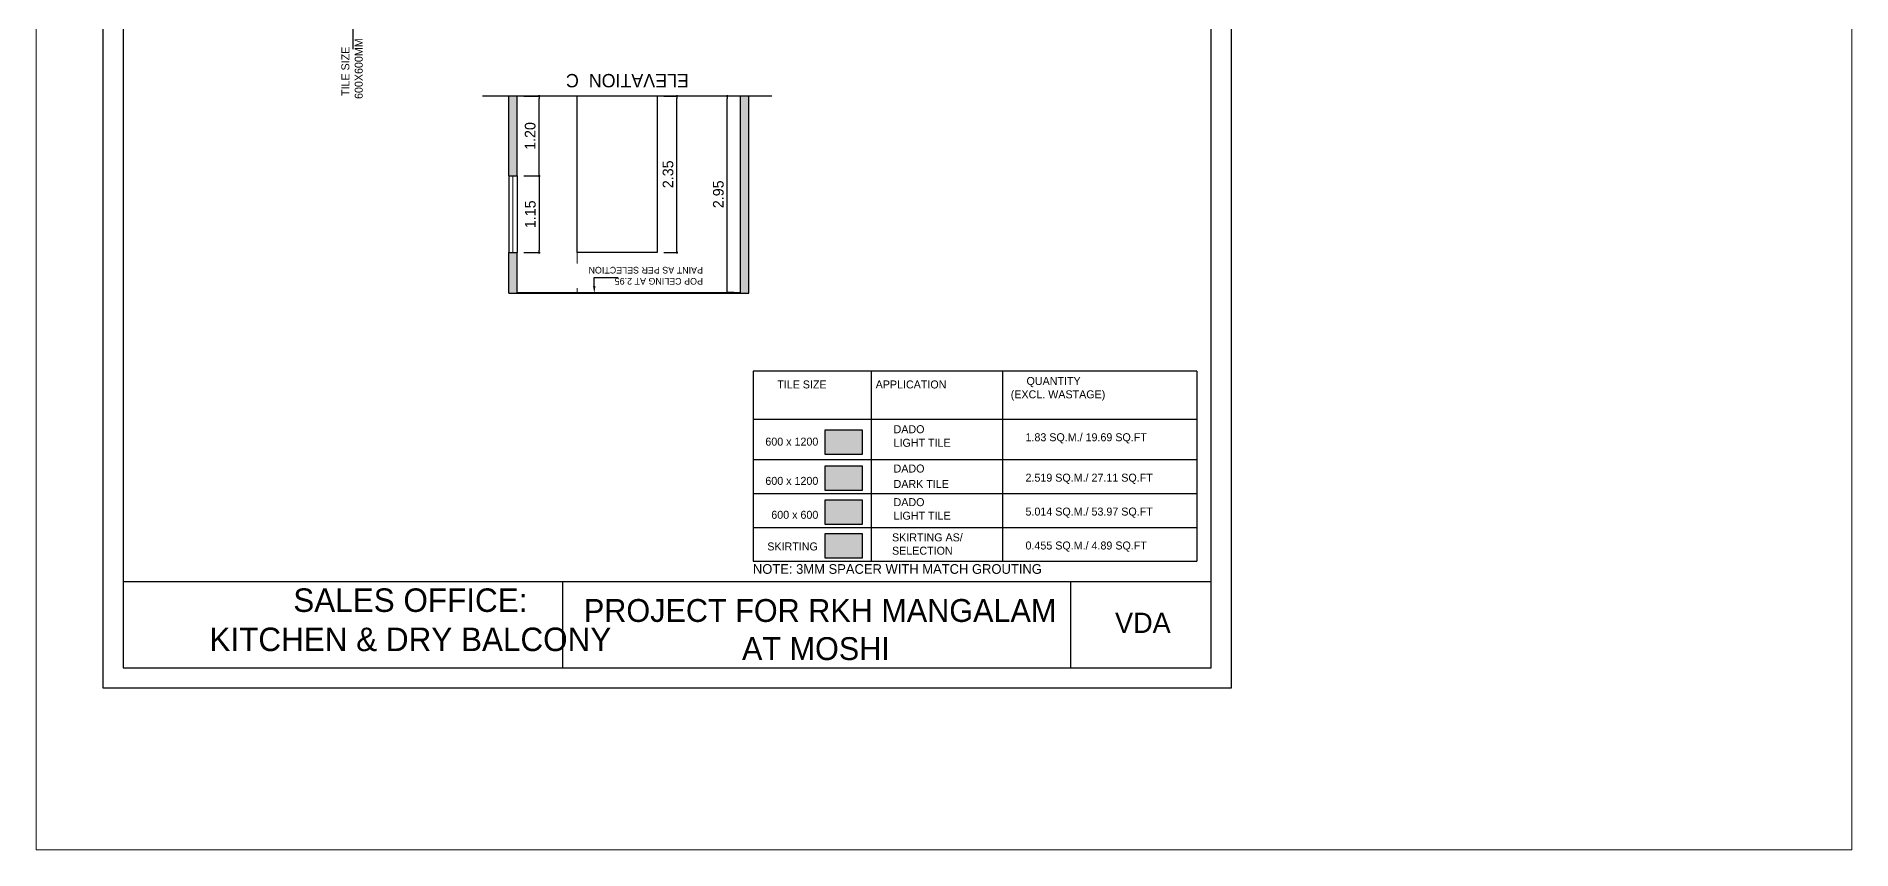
# Model space of a CAD drawing. Header units: metres. Extents: x 494 to 1845, y -666 to 1061.
# Drawn here: x 1778.69 to 1805.92, y 165.25 to 177.45 of the extents above; entities that cross this region are included whole.
import ezdxf
from ezdxf import colors
from ezdxf.entities.mleader import LeaderData, LeaderLine
from ezdxf.math import Vec2, Vec3

# ---------------------------------------------------------------- set-up
doc = ezdxf.new("R2010")
doc.units = ezdxf.units.M
doc.header["$MEASUREMENT"] = 0
doc.linetypes.add('1', pattern=[0])
doc.layers.get('Defpoints').update_dxf_attribs({"color": 12})
for name, color, linetype, lineweight in [('01 WALL', 7, 'Continuous', 25), ('04 TEXT', 7, 'Continuous', 13), ('07 TEXT', 7, 'Continuous', 13), ('DIMENSION', 8, 'Continuous', 5), ('VDA-HATCH', 8, 'Continuous', 9), ('VDA-WINDOW', 5, 'Continuous', 9), ('VDA_LIGHT TILES', 254, 'Continuous', 5)]:
    doc.layers.add(name, color=color, linetype=linetype, lineweight=lineweight)
for name, color, linetype in [('10 HATCH', 253, 'Continuous'), ('Flooring', 250, 'Continuous'), ('PLINE', 7, '1'), ('SHEET', 7, 'Continuous'), ('VDA-TEXT', 250, '1'), ('VDA-WALL BELOW', 8, 'Continuous'), ('VDA-WALL HATCH', 252, 'Continuous')]:
    doc.layers.add(name, color=color, linetype=linetype)
doc.styles.add('0.2', font='arial.ttf', dxfattribs={"height": 0.2})
doc.styles.add('NAME PLATE', font='arial.ttf')
doc.styles.add('RS', font='GOTHIC.TTF')
doc.styles.get("Standard").update_dxf_attribs({"font": 'arial.ttf'})
doc.dimstyles.new('SMALL', dxfattribs={"dimtxt": 0.16, "dimasz": 0.05, "dimexe": 0, "dimexo": 0, "dimgap": 0.05, "dimtad": 0, "dimdec": 1, "dimzin": 0, "dimdsep": 46, "dimtxsty": 'RS', "dimblk": 'ARCHTICK', "dimcen": 2.5, "dimclrd": 256, "dimclre": 256, "dimclrt": 5, "dimadec": 0, "dimazin": 0, "dimtfac": 1, "dimtofl": 0, "dimtmove": 0, "dimatfit": 3, "dimldrblk": 'ARCHTICK', "dimfxl": 0, "dimtolj": 1, "dimtzin": 0, "dimarcsym": 0})
doc.dimstyles.new('SMALL-1', dxfattribs={"dimtxt": 0.16, "dimasz": 0.035, "dimexe": 0, "dimexo": 0.1, "dimgap": 0.05, "dimtad": 1, "dimzin": 0, "dimdsep": 46, "dimtxsty": 'RS', "dimblk": 'DOT', "dimcen": 2.5, "dimclrd": 256, "dimclre": 256, "dimclrt": 5, "dimadec": 0, "dimazin": 0, "dimtfac": 1, "dimtdec": 3, "dimtofl": 0, "dimtmove": 0, "dimatfit": 3, "dimfxl": 0, "dimtolj": 1, "dimtzin": 0, "dimarcsym": 0})

# ---------------------------------------------------------------- blocks, each defined once
blk = doc.blocks.new('_Dot')
at = {"color": 0, "linetype": 'ByBlock', "lineweight": -2}
blk.add_line((-0.5, 0), (-1, 0), dxfattribs=at)
at = {"color": 0, "linetype": 'ByBlock', "const_width": 0.5}
blk.add_lwpolyline([(-0.25, 0, 1), (0.25, 0, 1)], format="xyb", close=True, dxfattribs=at)
blk = doc.blocks.new('*D1166')
at = {"layer": 'Defpoints', "color": 0}
for p in [(1788.002, 176.558), (1788.3, 176.558), (1788.002, 174.208)]:
    blk.add_point(p, dxfattribs=at)
at = {"layer": 'DIMENSION', "lineweight": -2}
for p, q in [((1788.102, 176.558), (1788.3, 176.558)), ((1788.3, 174.243), (1788.3, 176.523)), ((1788.102, 174.208), (1788.3, 174.208))]:
    blk.add_line(p, q, dxfattribs=at)
at = {"layer": 'DIMENSION', "lineweight": -2, "xscale": 0.035, "yscale": 0.035, "zscale": 0.035}
for p, rotation in [((1788.3, 176.558), 90), ((1788.3, 174.208), 270)]:
    blk.add_blockref('_Dot', p, dxfattribs=dict(at, rotation=rotation))
at = {"layer": 'DIMENSION', "color": 5, "lineweight": 18, "insert": (1788.166, 175.383), "char_height": 0.16, "attachment_point": 5, "rotation": 90, "style": 'RS'}
blk.add_mtext('\\A1;2.35', dxfattribs=at)
blk = doc.blocks.new('*D1167')
at = {"layer": 'Defpoints', "color": 0}
for p in [(1789.055, 176.558), (1789.252, 176.558), (1789.252, 173.608)]:
    blk.add_point(p, dxfattribs=at)
at = {"layer": 'DIMENSION', "lineweight": -2}
for p, q in [((1789.152, 176.558), (1789.055, 176.558)), ((1789.055, 173.643), (1789.055, 176.523)), ((1789.152, 173.608), (1789.055, 173.608))]:
    blk.add_line(p, q, dxfattribs=at)
at = {"layer": 'DIMENSION', "lineweight": -2, "xscale": 0.035, "yscale": 0.035, "zscale": 0.035}
for p, rotation in [((1789.055, 176.558), 90), ((1789.055, 173.608), 270)]:
    blk.add_blockref('_Dot', p, dxfattribs=dict(at, rotation=rotation))
at = {"layer": 'DIMENSION', "color": 5, "lineweight": 18, "insert": (1788.921, 175.083), "char_height": 0.16, "attachment_point": 5, "rotation": 90, "style": 'RS'}
blk.add_mtext('\\A1;2.95', dxfattribs=at)
blk = doc.blocks.new('*D1168')
at = {"layer": 'Defpoints', "color": 0}
for p in [(1785.902, 176.558), (1786.233, 176.558), (1785.902, 175.358)]:
    blk.add_point(p, dxfattribs=at)
at = {"layer": 'DIMENSION', "lineweight": -2}
for p, q in [((1786.002, 176.558), (1786.233, 176.558)), ((1786.233, 175.393), (1786.233, 176.523)), ((1786.002, 175.358), (1786.233, 175.358))]:
    blk.add_line(p, q, dxfattribs=at)
at = {"layer": 'DIMENSION', "lineweight": -2, "xscale": 0.035, "yscale": 0.035, "zscale": 0.035}
for p, rotation in [((1786.233, 176.558), 90), ((1786.233, 175.358), 270)]:
    blk.add_blockref('_Dot', p, dxfattribs=dict(at, rotation=rotation))
at = {"layer": 'DIMENSION', "color": 5, "lineweight": 18, "insert": (1786.099, 175.958), "char_height": 0.16, "attachment_point": 5, "rotation": 90, "style": 'RS'}
blk.add_mtext('\\A1;1.20', dxfattribs=at)
blk = doc.blocks.new('*D1169')
at = {"layer": 'Defpoints', "color": 0}
for p in [(1785.902, 175.358), (1785.902, 174.208), (1786.233, 174.208)]:
    blk.add_point(p, dxfattribs=at)
at = {"layer": 'DIMENSION', "lineweight": -2}
for p, q in [((1786.002, 175.358), (1786.233, 175.358)), ((1786.233, 175.323), (1786.233, 174.243)), ((1786.002, 174.208), (1786.233, 174.208))]:
    blk.add_line(p, q, dxfattribs=at)
at = {"layer": 'DIMENSION', "lineweight": -2, "xscale": 0.035, "yscale": 0.035, "zscale": 0.035}
for p, rotation in [((1786.233, 175.358), 90), ((1786.233, 174.208), 270)]:
    blk.add_blockref('_Dot', p, dxfattribs=dict(at, rotation=rotation))
at = {"layer": 'DIMENSION', "color": 5, "lineweight": 18, "insert": (1786.101, 174.783), "char_height": 0.16, "attachment_point": 5, "rotation": 90, "style": 'RS'}
blk.add_mtext('\\A1;1.15', dxfattribs=at)
blk = doc.blocks.new('_ArchTick')
at = {"color": 0, "linetype": 'ByBlock', "const_width": 0.15}
blk.add_lwpolyline([(-0.5, -0.5), (0.5, 0.5)], dxfattribs=at)

msp = doc.modelspace()

# ---------------------------------------------------------------- hatches: boundary and pattern name
at = {"layer": '10 HATCH'}
h = msp.add_hatch(color=8, dxfattribs=at)
h.dxf.hatch_style = 1
h.paths.add_polyline_path([(1790.5217, 171.0087), (1791.0773, 171.0087), (1791.0773, 170.6383), (1790.5217, 170.6383)])
at = {"layer": '10 HATCH', "true_color": 0x575757}
h = msp.add_hatch(color=251, dxfattribs=at)
h.dxf.hatch_style = 1
h.paths.add_polyline_path([(1790.5217, 169.9908), (1791.0773, 169.9908), (1791.0773, 169.6204), (1790.5217, 169.6204)])
at = {"layer": 'VDA-HATCH', "lineweight": 25, "true_color": 0xbcbcbc}
h = msp.add_hatch(color=9, dxfattribs=at)
h.dxf.hatch_style = 1
h.paths.add_polyline_path([(1790.5217, 171.5508), (1791.0773, 171.5508), (1791.0773, 171.1804), (1790.5217, 171.1804)])
at = {"layer": 'VDA-WALL HATCH'}
h = msp.add_hatch(color=8, dxfattribs=at)
h.dxf.hatch_style = 1
h.paths.add_polyline_path([(1785.9021, 176.5584), (1785.7771, 176.5584), (1785.7771, 175.3584), (1785.9021, 175.3584)])
h.paths.add_polyline_path([(1785.9021, 173.5984), (1785.9021, 174.2084), (1785.7771, 174.2084), (1785.7771, 173.5984)])
h.paths.add_polyline_path([(1789.3771, 173.5984), (1789.3771, 176.5584), (1789.2521, 176.5584), (1789.2521, 173.5984)])
at = {"layer": 'VDA_LIGHT TILES', "true_color": 0xe3e3e3}
h = msp.add_hatch(color=254, dxfattribs=at)
h.dxf.hatch_style = 1
h.paths.add_polyline_path([(1790.5217, 170.4998), (1791.0773, 170.4998), (1791.0773, 170.1293), (1790.5217, 170.1293)])

# ---------------------------------------------------------------- linework, layer by layer
for p, q in [((1785.3813, 176.5584, 0), (1789.2521, 176.5584, 0)), ((1785.7771, 175.3584, 0), (1785.7771, 176.5584, 0)), ((1785.9021, 175.3584, 0), (1785.9021, 176.5584, 0)), ((1789.2521, 173.5984, 0), (1789.2521, 176.5584, 0)), ((1789.2521, 176.5584, 0), (1789.7237, 176.5584, 0)), ((1789.3771, 173.5984, 0), (1789.3771, 176.5584, 0)), ((1785.7771, 175.3584, 0), (1785.9021, 175.3584, 0)), ((1785.7771, 173.5984, 0), (1785.7771, 174.2084, 0)), ((1785.7771, 174.2084, 0), (1785.9021, 174.2084, 0)), ((1785.9021, 173.5984, 0), (1785.9021, 174.2084, 0)), ((1785.7771, 173.5984, 0), (1789.3771, 173.5984, 0)), ((1785.9021, 173.6084, 0), (1789.2521, 173.6084, 0))]:
    msp.add_line(p, q)
at = {"elevation": 0}
msp.add_lwpolyline([(1786.8021, 176.5584), (1788.0021, 176.5584), (1788.0021, 174.2084), (1786.8021, 174.2084)], close=True, dxfattribs=at)
at = {"layer": '01 WALL'}
for p, q in [((1779.9924, 169.2736), (1796.3133, 169.2736, -0.0001)), ((1786.5876, 167.9793), (1786.5876, 169.2736, -0.0001)), ((1794.2023, 169.2736), (1794.2023, 167.9793, -0.0001))]:
    msp.add_line(p, q, dxfattribs=at)
at = {"layer": '10 HATCH', "color": 0}
for p, q in [((1796.0949, 172.4286), (1796.0949, 169.5754)), ((1789.4411, 170.5933), (1796.0949, 170.5933)), ((1789.4411, 170.0843), (1796.0949, 170.0843)), ((1789.4411, 169.5754), (1796.0949, 169.5754))]:
    msp.add_line(p, q, dxfattribs=at)
msp.add_lwpolyline([(1796.3133, 191.3107), (1779.9924, 191.3107), (1779.9924, 167.9793), (1796.3133, 167.9793)], close=True, dxfattribs=at)
at = {"layer": 'DIMENSION', "color": 6}
for p, q in [((1778.6918, 309.3611), (1778.6918, 165.2476)), ((1805.9172, 309.3611), (1805.9172, 165.2476)), ((1805.9172, 165.2476), (1778.6918, 165.2476))]:
    msp.add_line(p, q, dxfattribs=at)
at = {"layer": 'Flooring', "color": 0}
for p, q in [((1789.4411, 172.4286), (1789.4411, 169.5754)), ((1791.211, 172.4286), (1791.211, 169.5754)), ((1793.1828, 172.4286), (1793.1828, 169.5754)), ((1789.4411, 171.7106), (1796.0949, 171.7106)), ((1789.4411, 171.1022), (1796.0949, 171.1022))]:
    msp.add_line(p, q, dxfattribs=at)
msp.add_lwpolyline([(1796.0949, 172.4286), (1789.4411, 172.4286)], dxfattribs=at)
at = {"layer": 'PLINE'}
for points in [[(1790.5217, 171.5508), (1791.0773, 171.5508), (1791.0773, 171.1804), (1790.5217, 171.1804)], [(1790.5217, 171.0087), (1791.0773, 171.0087), (1791.0773, 170.6383), (1790.5217, 170.6383)], [(1790.5217, 170.4998), (1791.0773, 170.4998), (1791.0773, 170.1293), (1790.5217, 170.1293)], [(1790.5217, 169.9908), (1791.0773, 169.9908), (1791.0773, 169.6204), (1790.5217, 169.6204)]]:
    msp.add_lwpolyline(points, close=True, dxfattribs=at)
at = {"layer": 'SHEET'}
msp.add_lwpolyline([(1796.6139, 191.6113), (1779.6918, 191.6113), (1779.6918, 167.6787), (1796.6139, 167.6787)], close=True, dxfattribs=at)
at = {"layer": 'VDA-WALL BELOW'}
for p, q in [((1785.7771, 175.3584, 0), (1785.7771, 174.2084, 0)), ((1785.9021, 175.3584, 0), (1785.9021, 174.2084, 0))]:
    msp.add_line(p, q, dxfattribs=at)
at = {"layer": 'VDA-WINDOW', "color": 252, "true_color": 0x939598}
msp.add_line((1786.8021, 176.5584, 0), (1786.8021, 173.5984, 0), dxfattribs=at)
at = {"layer": 'VDA-WINDOW'}
msp.add_line((1785.8396, 175.3584, 0), (1785.8396, 174.2084, 0), dxfattribs=at)

# ---------------------------------------------------------------- texts
at = {"layer": '04 TEXT', "attachment_point": 1}
for s, insert, char_height, width in [('{\\fCentury Gothic|b0|i0|c0|p34;\\C1; NOTE: 3MM SPACER WITH MATCH GROUTING}', (1789.3845, 169.5331), 0.145479, 7.522286), ('{\\fCentury Gothic|b0|i0|c0|p34;VDA}', (1794.8701, 168.8044), 0.30333, 16.777852)]:
    msp.add_mtext(s, dxfattribs=dict(at, insert=insert, char_height=char_height, width=width))
at = {"layer": '07 TEXT', "insert": (1783.5888, 176.5136), "char_height": 0.12, "width": 1.394661, "attachment_point": 7, "rotation": 90, "style": '0.2'}
msp.add_mtext('{\\fCentury Gothic|b0|i0|c0|p34; TILE SIZE}\\P{\\fCentury Gothic|b0|i0|c0|p34;600X600MM}', dxfattribs=at)
at = {"layer": 'SHEET', "attachment_point": 5, "style": 'NAME PLATE'}
for s, insert, char_height, width in [('{\\fCentury Gothic|b0|i0|c0|p34;SALES OFFICE:}\\P{\\fCentury Gothic|b0|i0|c0|p34;KITCHEN & DRY BALCONY}', (1784.3017, 168.6961), 0.352651, 8.044388), ('{\\fCentury Gothic|b0|i0|c0|p34; PROJECT FOR RKH MANGALAM\\PAT MOSHI}', (1790.3834, 168.5492), 0.343076, 7.825963)]:
    msp.add_mtext(s, dxfattribs=dict(at, insert=insert, char_height=char_height, width=width))
at = {"layer": 'VDA-TEXT', "insert": (1787.5568, 176.6885), "char_height": 0.2, "width": 2.207254, "attachment_point": 2, "rotation": 180, "style": '0.2'}
msp.add_mtext('\\pt2;{\\fCentury Gothic|b0|i0|c0|p34;ELEVATION  C}', dxfattribs=at)
at = {"layer": 'VDA-TEXT', "char_height": 0.12, "attachment_point": 1}
for s, insert, width in [('{\\fCentury Gothic|b0|i0|c0|p34;\\W5.30809;  \\W1;QUANTITY ^J\\W5.30809; \\W1;(EXCL. WASTAGE)}', (1793.069, 172.3414), 2.989172), ('{\\fCentury Gothic|b0|i0|c0|p34;\\C0;TILE SIZE}', (1789.8039, 172.2898), 1.060908), ('{\\fCentury Gothic|b0|i0|c0|p34;\\C0;APPLICATION}', (1791.2797, 172.2898), 1.903104), ('{\\fCentury Gothic|b0|i0|c0|p34;DADO}', (1791.5483, 171.6177), 0.873555), ('{\\fCentury Gothic|b0|i0|c0|p34;\\C256;LIGHT TILE}', (1791.5483, 171.4143), 2.842635), ('{\\fCentury Gothic|b0|i0|c0|p34;DADO}', (1791.5483, 171.0278), 0.873555), ('{\\fCentury Gothic|b0|i0|c0|p34;\\C256;DARK TILE}', (1791.5483, 170.7961), 2.842635), ('{\\fCentury Gothic|b0|i0|c0|p34;DADO}', (1791.5483, 170.5233), 0.873555), ('{\\fCentury Gothic|b0|i0|c0|p34;\\C256;LIGHT TILE}', (1791.5483, 170.3199), 2.842635), ('{\\fCentury Gothic|b0|i0|c0|p34;SKIRTING AS/ SELECTION}', (1791.5249, 169.9948), 1.464609)]:
    msp.add_mtext(s, dxfattribs=dict(at, insert=insert, width=width))
at = {"layer": 'VDA-TEXT', "char_height": 0.12, "width": 1.424926, "attachment_point": 9, "rotation": 0}
for s, insert in [('{\\fCentury Gothic|b0|i0|c0|p34;600 x 1200}', (1790.4196, 171.3097)), ('{\\fCentury Gothic|b0|i0|c0|p34;600 x 1200}', (1790.4196, 170.7209)), ('{\\fCentury Gothic|b0|i0|c0|p34;600 x 600 }', (1790.4196, 170.212)), ('{\\fCentury Gothic|b0|i0|c0|p34;SKIRTING }', (1790.4123, 169.7368))]:
    msp.add_mtext(s, dxfattribs=dict(at, insert=insert))
at = {"layer": 'VDA-TEXT', "color": 1, "char_height": 0.12, "width": 2.842635, "attachment_point": 1}
for s, insert in [('\\pt8,10;{\\fCentury Gothic|b0|i0|c0|p34;1.83 SQ.M./ 19.69 SQ.FT}', (1793.527, 171.4973)), ('{\\fCentury Gothic|b0|i0|c0|p34;\\C0;2.519 SQ.M./ 27.11 SQ.FT}', (1793.527, 170.8906)), ('{\\fCentury Gothic|b0|i0|c0|p34;\\C0;5.014 SQ.M./ 53.97 SQ.FT}', (1793.527, 170.3817)), ('{\\fCentury Gothic|b0|i0|c0|p34;\\C0;0.455 SQ.M./ 4.89 SQ.FT}', (1793.527, 169.8728))]:
    msp.add_mtext(s, dxfattribs=dict(at, insert=insert))

# ---------------------------------------------------------------- dimensions: what is measured, and where the dimension line sits
at = {"layer": 'DIMENSION', "lineweight": 18}
dim = msp.add_linear_dim(base=(1786.2333, 176.5584, 0), p1=(1785.9021, 175.3584, 0), p2=(1785.9021, 176.5584, 0), angle=90, dimstyle='SMALL-1', override={"dimblk": 'Dot'}, dxfattribs=at)
dim.commit()
dim.dimension.update_dxf_attribs({"geometry": '*D1168', "text_midpoint": (1786.0992, 175.9584, 0)})
for base, p1, p2, picture, middle in [((1788.3001, 176.5584, 0), (1788.0021, 174.2084, 0), (1788.0021, 176.5584, 0), '*D1166', (1788.166, 175.3834, 0)), ((1789.0549, 176.5584, 0), (1789.2521, 173.6084, 0), (1789.2521, 176.5584, 0), '*D1167', (1788.9209, 175.0834, 0)), ((1786.2333, 174.2084, 0), (1785.9021, 175.3584, 0), (1785.9021, 174.2084, 0), '*D1169', (1786.1012, 174.7834, 0))]:
    dim = msp.add_linear_dim(base=base, p1=p1, p2=p2, angle=90, dimstyle='SMALL-1', dxfattribs=at)
    dim.commit()
    dim.dimension.update_dxf_attribs({"geometry": picture, "text_midpoint": middle})

# ---------------------------------------------------------------- leaders
msp.add_leader([(1783.439, 178.7202, 0.0013), (1783.439, 177.2591, 0.0013)], dimstyle='SMALL', override={"dimasz": 0.15, "dimfxl": 0.3, "dimarcsym": 1})

# ---------------------------------------------------------------- next in the draw order: texts
at = {"layer": '07 TEXT', "insert": (1788.6893, 173.9959, 0), "char_height": 0.1, "width": 1.866941, "attachment_point": 7, "rotation": 180, "style": '0.2', "bg_fill": 2}
msp.add_mtext('{\\fCentury Gothic|b0|i0|c0|p34;POP CELING AT 2.95}\\P{\\fCentury Gothic|b0|i0|c0|p34;PAINT AS PER SELECTION}', dxfattribs=at)

# ---------------------------------------------------------------- next in the draw order: leaders
at = {"layer": 'VDA-TEXT', "color": 252}
ml = msp.add_multileader_mtext('Standard', dxfattribs=at)
ml.set_content('', color=252)
ml.set_leader_properties()
ml.build(insert=Vec2(0, 0))
ml.multileader.update_dxf_attribs({"dogleg_length": 0.36, "arrow_head_size": 0.11})
ctx = ml.context
ctx.base_point, ctx.char_height, ctx.arrow_head_size, ctx.landing_gap_size, ctx.plane_origin = Vec3(1787.4197, 173.8351, 0), 0.18, 0.11, 0.09, Vec3(1787.0597, 173.4557, 0)
notes = []
notes.append((ctx, [(0, (1, 1, 0), (1787.0597, 173.8351, 0), (1, 0), 0.36, [(0, [(1787.0597, 173.5974, 0)], 0, [])])]))
ctx.mtext.insert, ctx.mtext.flow_direction = Vec3(1787.5097, 173.9251, 0), 5
for ctx, leaders in notes:
    for number, flags, end, landing, length, lines in leaders:
        leader = LeaderData()
        leader.index, (leader.has_last_leader_line, leader.has_dogleg_vector, leader.attachment_direction) = number, flags
        leader.last_leader_point, leader.dogleg_vector, leader.dogleg_length = Vec3(end), Vec3(landing), length
        for number, points, colour, breaks in lines:
            line = LeaderLine()
            line.index, line.vertices, line.color, line.breaks = number, Vec3.list(points), colors.encode_raw_color(colour), breaks
            leader.lines.append(line)
        ctx.leaders.append(leader)

doc.saveas('drawing.dxf')
